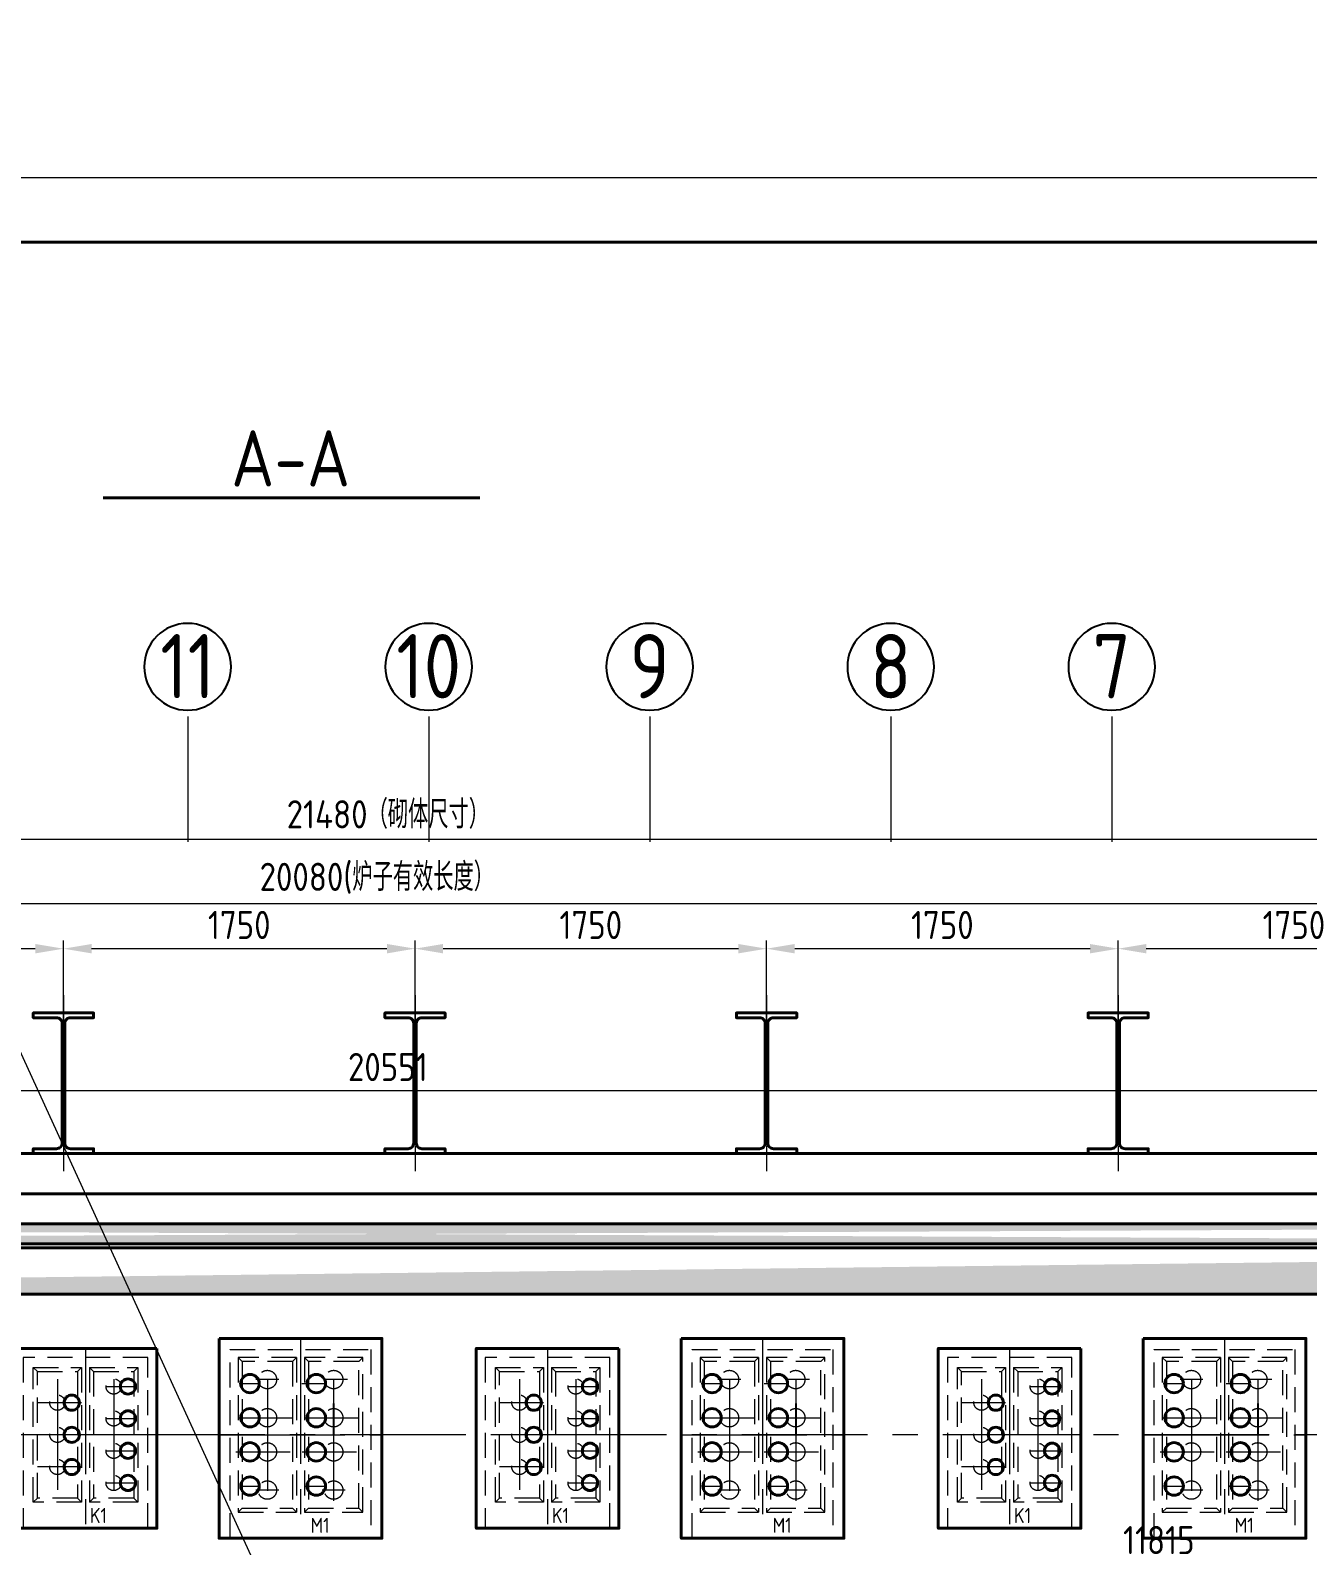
# Model space of a CAD drawing. Header units: millimetres. Extents: x 52110 to 400893, y -153728 to 31997.
# Drawn here: x 177360 to 183718, y -118324 to -110782 of the extents above; entities that cross this region are included whole.
import ezdxf
from ezdxf.enums import TextEntityAlignment as Align

# ---------------------------------------------------------------- set-up
doc = ezdxf.new("R2010")
doc.units = ezdxf.units.MM
doc.header["$LTSCALE"] = 500
doc.linetypes.add('CENTER', pattern=[2, 1.25, -0.25, 0.25, -0.25])
doc.linetypes.add('DASHED2', pattern=[0.375, 0.25, -0.125])
for name, color, linetype, lineweight in [('BIAOZHU', 3, 'Continuous', 25), ('SHI', 7, 'Continuous', 40), ('WEN', 3, 'Continuous', 20), ('XI', 2, 'Continuous', 20), ('XU', 6, 'DASHED2', 20), ('ZHONG', 1, 'CENTER', 20)]:
    doc.layers.add(name, color=color, linetype=linetype, lineweight=lineweight)
doc.styles.add('GB', font='gbenor.shx', dxfattribs={"bigfont": 'gbcbig.shx'})
doc.dimstyles.new('ISO-25$0', dxfattribs={"dimscale": 40, "dimtxt": 3.5, "dimasz": 3.5, "dimexe": 1, "dimexo": 0.2, "dimgap": 1.2, "dimtad": 1, "dimtoh": 1, "dimdec": 1, "dimzin": 9, "dimdsep": 46, "dimtxsty": 'GB', "dimcen": 0, "dimclrd": 3, "dimclre": 3, "dimclrt": 256, "dimadec": 0, "dimazin": 2, "dimtfac": 1, "dimtdec": 1, "dimtix": 1, "dimtmove": 0, "dimatfit": 3, "dimldrblk": 'DOTSMALL', "dimfxl": 0, "dimlwd": -1, "dimlwe": 20, "dimarcsym": 0})

# ---------------------------------------------------------------- blocks, each defined once
blk = doc.blocks.new('dl')
at = {"layer": 'SHI'}
blk.add_lwpolyline([(168935.8, 74025.5), (169085.8, 74025.5), (169085.8, 74049.5), (168970.3, 74049.5, -0.414214), (168942.3, 74077.5), (168942.3, 74673.5, -0.414214), (168970.3, 74701.5), (169085.8, 74701.5), (169085.8, 74725.5), (168935.8, 74725.5), (168785.8, 74725.5), (168785.8, 74701.5), (168901.3, 74701.5, -0.414214), (168929.3, 74673.5), (168929.3, 74077.5, -0.414214), (168901.3, 74049.5), (168785.8, 74049.5), (168785.8, 74025.5)], format="xyb", close=True, dxfattribs=at)
at = {"layer": 'ZHONG'}
blk.add_line((168935.8, 74813), (168935.8, 73934.6), dxfattribs=at)
blk = doc.blocks.new('*D328')
at = {"layer": 'Defpoints', "color": 0}
for p in [(182774.5, -115352.5), (182774.5, -115872), (184524.5, -115872)]:
    blk.add_point(p, dxfattribs=at)
at = {"layer": 'WEN', "color": 3, "linetype": 'ByBlock', "lineweight": 20}
for p, q in [((182774.5, -115864), (182774.5, -115312.5)), ((184524.5, -115864), (184524.5, -115312.5))]:
    blk.add_line(p, q, dxfattribs=at)
at = {"layer": 'WEN', "color": 3, "linetype": 'ByBlock'}
blk.add_line((184384.5, -115352.5), (182914.5, -115352.5), dxfattribs=at)
at = {"layer": 'WEN', "color": 3}
for points in [[(182914.5, -115329.2), (182914.5, -115375.9), (182774.5, -115352.5)], [(184384.5, -115329.2), (184384.5, -115375.9), (184524.5, -115352.5)]]:
    blk.add_solid(points, dxfattribs=at)
at = {"layer": 'WEN', "insert": (183649.5, -115234.5), "char_height": 140, "attachment_point": 5, "style": 'GB'}
blk.add_mtext('1750', dxfattribs=at)
blk = doc.blocks.new('_DotSmall')
at = {"color": 0, "linetype": 'ByBlock', "const_width": 0.5}
blk.add_lwpolyline([(-0.0625, 0, 1), (0.0625, 0, 1)], format="xyb", close=True, dxfattribs=at)
blk = doc.blocks.new('*D329')
at = {"layer": 'Defpoints', "color": 0}
for p in [(181024.5, -115352.5), (181024.5, -115872), (182774.5, -115872)]:
    blk.add_point(p, dxfattribs=at)
at = {"layer": 'WEN', "color": 3, "linetype": 'ByBlock', "lineweight": 20}
for p, q in [((181024.5, -115864), (181024.5, -115312.5)), ((182774.5, -115864), (182774.5, -115312.5))]:
    blk.add_line(p, q, dxfattribs=at)
at = {"layer": 'WEN', "color": 3, "linetype": 'ByBlock'}
blk.add_line((182634.5, -115352.5), (181164.5, -115352.5), dxfattribs=at)
at = {"layer": 'WEN', "color": 3}
for points in [[(181164.5, -115329.2), (181164.5, -115375.9), (181024.5, -115352.5)], [(182634.5, -115329.2), (182634.5, -115375.9), (182774.5, -115352.5)]]:
    blk.add_solid(points, dxfattribs=at)
at = {"layer": 'WEN', "insert": (181899.5, -115234.5), "char_height": 140, "attachment_point": 5, "style": 'GB'}
blk.add_mtext('1750', dxfattribs=at)
blk = doc.blocks.new('*D330')
at = {"layer": 'Defpoints', "color": 0}
for p in [(179274.5, -115352.5), (179274.5, -115872), (181024.5, -115872)]:
    blk.add_point(p, dxfattribs=at)
at = {"layer": 'WEN', "color": 3, "linetype": 'ByBlock', "lineweight": 20}
for p, q in [((179274.5, -115864), (179274.5, -115312.5)), ((181024.5, -115864), (181024.5, -115312.5))]:
    blk.add_line(p, q, dxfattribs=at)
at = {"layer": 'WEN', "color": 3, "linetype": 'ByBlock'}
blk.add_line((180884.5, -115352.5), (179414.5, -115352.5), dxfattribs=at)
at = {"layer": 'WEN', "color": 3}
for points in [[(179414.5, -115329.2), (179414.5, -115375.9), (179274.5, -115352.5)], [(180884.5, -115329.2), (180884.5, -115375.9), (181024.5, -115352.5)]]:
    blk.add_solid(points, dxfattribs=at)
at = {"layer": 'WEN', "insert": (180149.5, -115234.5), "char_height": 140, "attachment_point": 5, "style": 'GB'}
blk.add_mtext('1750', dxfattribs=at)
blk = doc.blocks.new('*D331')
at = {"layer": 'Defpoints', "color": 0}
for p in [(177524.5, -115352.5), (177524.5, -115872), (179274.5, -115872)]:
    blk.add_point(p, dxfattribs=at)
at = {"layer": 'WEN', "color": 3, "linetype": 'ByBlock', "lineweight": 20}
for p, q in [((177524.5, -115864), (177524.5, -115312.5)), ((179274.5, -115864), (179274.5, -115312.5))]:
    blk.add_line(p, q, dxfattribs=at)
at = {"layer": 'WEN', "color": 3, "linetype": 'ByBlock'}
blk.add_line((179134.5, -115352.5), (177664.5, -115352.5), dxfattribs=at)
at = {"layer": 'WEN', "color": 3}
for points in [[(177664.5, -115329.2), (177664.5, -115375.9), (177524.5, -115352.5)], [(179134.5, -115329.2), (179134.5, -115375.9), (179274.5, -115352.5)]]:
    blk.add_solid(points, dxfattribs=at)
at = {"layer": 'WEN', "insert": (178399.5, -115234.5), "char_height": 140, "attachment_point": 5, "style": 'GB'}
blk.add_mtext('1750', dxfattribs=at)
blk = doc.blocks.new('*D332')
at = {"layer": 'Defpoints', "color": 0}
for p in [(175774.5, -115352.5), (175774.5, -115872), (177524.5, -115872)]:
    blk.add_point(p, dxfattribs=at)
at = {"layer": 'WEN', "color": 3, "linetype": 'ByBlock', "lineweight": 20}
for p, q in [((175774.5, -115864), (175774.5, -115312.5)), ((177524.5, -115864), (177524.5, -115312.5))]:
    blk.add_line(p, q, dxfattribs=at)
at = {"layer": 'WEN', "color": 3, "linetype": 'ByBlock'}
blk.add_line((177384.5, -115352.5), (175914.5, -115352.5), dxfattribs=at)
at = {"layer": 'WEN', "color": 3}
for points in [[(175914.5, -115329.2), (175914.5, -115375.9), (175774.5, -115352.5)], [(177384.5, -115329.2), (177384.5, -115375.9), (177524.5, -115352.5)]]:
    blk.add_solid(points, dxfattribs=at)
at = {"layer": 'WEN', "insert": (176649.5, -115234.5), "char_height": 140, "attachment_point": 5, "style": 'GB'}
blk.add_mtext('1750', dxfattribs=at)
blk = doc.blocks.new('*D337')
at = {"layer": 'Defpoints', "color": 0}
for p in [(189879.5, -114807.7), (189879.5, -115361.2), (168399.5, -116822)]:
    blk.add_point(p, dxfattribs=at)
at = {"layer": 'WEN', "color": 3, "linetype": 'ByBlock', "lineweight": 20}
for p, q in [((168399.5, -116814), (168399.5, -114767.7)), ((189879.5, -115353.2), (189879.5, -114767.7))]:
    blk.add_line(p, q, dxfattribs=at)
at = {"layer": 'WEN', "color": 3, "linetype": 'ByBlock'}
blk.add_line((168539.5, -114807.7), (189739.5, -114807.7), dxfattribs=at)
at = {"layer": 'WEN', "color": 3}
for points in [[(168539.5, -114784.4), (168539.5, -114831.1), (168399.5, -114807.7)], [(189739.5, -114784.4), (189739.5, -114831.1), (189879.5, -114807.7)]]:
    blk.add_solid(points, dxfattribs=at)
at = {"layer": 'WEN', "insert": (179139.5, -114685.1), "char_height": 140, "attachment_point": 5, "style": 'GB'}
blk.add_mtext('21480（砌体尺寸）', dxfattribs=at)
blk = doc.blocks.new('*D338')
at = {"layer": 'Defpoints', "color": 0}
for p in [(189124.5, -115126.8), (189124.5, -115126.8), (169044.5, -115436.8)]:
    blk.add_point(p, dxfattribs=at)
at = {"layer": 'WEN', "color": 3, "linetype": 'ByBlock', "lineweight": 20}
for p, q in [((169044.5, -115428.8), (169044.5, -115086.8)), ((189124.5, -115118.8), (189124.5, -115086.8))]:
    blk.add_line(p, q, dxfattribs=at)
at = {"layer": 'WEN', "color": 3, "linetype": 'ByBlock'}
blk.add_line((169184.5, -115126.8), (188984.5, -115126.8), dxfattribs=at)
at = {"layer": 'WEN', "color": 3}
for points in [[(169184.5, -115103.5), (169184.5, -115150.2), (169044.5, -115126.8)], [(188984.5, -115103.5), (188984.5, -115150.2), (189124.5, -115126.8)]]:
    blk.add_solid(points, dxfattribs=at)
at = {"layer": 'WEN', "insert": (179084.5, -115001.9), "char_height": 140, "attachment_point": 5, "style": 'GB'}
blk.add_mtext('20080(炉子有效长度）', dxfattribs=at)
blk = doc.blocks.new('A$C2A9A69C7')
at = {"layer": 'BIAOZHU'}
blk.add_line((570, 670.5), (570, 511.5), dxfattribs=at)
at = {"layer": 'SHI'}
blk.add_lwpolyline([(0, 995), (810, 995), (810, 0), (0, 0)], close=True, dxfattribs=at)
for centre in [(153.8, 770), (483.8, 770), (153.8, 600), (483.8, 600), (153.8, 430), (483.8, 430), (153.8, 260), (483.8, 260)]:
    blk.add_circle(centre, 46, dxfattribs=at)
at = {"layer": 'XU'}
for p, q in [((115, 880), (95, 900)), ((365, 880), (385, 900)), ((365, 880), (365, 150)), ((385, 900), (385, 130)), ((425, 900), (425, 130)), ((445, 880), (425, 900)), ((445, 880), (445, 150)), ((695, 880), (715, 900)), ((115, 150), (95, 130)), ((365, 150), (385, 130)), ((445, 150), (425, 130)), ((695, 150), (715, 130))]:
    blk.add_line(p, q, dxfattribs=at)
for points in [[(55, 0), (55, 940), (755, 940), (755, 0)], [(385, 900), (95, 900), (95, 130), (385, 130)], [(365, 880), (115, 880), (115, 150), (365, 150)], [(425, 130), (715, 130), (715, 900), (425, 900)], [(445, 150), (695, 150), (695, 880), (445, 880)]]:
    blk.add_lwpolyline(points, dxfattribs=at)
for centre in [(240, 790), (570, 790), (240, 600), (570, 600), (240, 430), (570, 430), (240, 240), (570, 240)]:
    blk.add_circle(centre, 46, dxfattribs=at)
at = {"layer": 'ZHONG'}
for p, q in [((405, 995), (405, 0)), ((99.1, 770), (199.8, 770)), ((296.9, 790), (183.1, 790)), ((240, 788.1), (240, 236.9)), ((412.3, 770), (529.8, 770)), ((639.5, 790), (525.7, 790)), ((570, 788.1), (570, 236.9)), ((570, 787.1), (570, 185.9)), ((95, 600), (365, 600)), ((95, 600), (365, 600)), ((425, 600), (695, 600)), ((425, 600), (695, 600)), ((0, 515), (810, 515)), ((83.6, 430), (353.6, 430)), ((413.6, 430), (683.6, 430)), ((101.5, 260), (206, 260)), ((101.5, 260), (206, 260)), ((296.9, 239), (183.1, 239)), ((424.6, 260), (529.1, 260)), ((424.6, 260), (529.1, 260)), ((626.9, 240), (513.1, 240))]:
    blk.add_line(p, q, dxfattribs=at)
at = {"layer": 'BIAOZHU', "style": 'GB'}
blk.add_text('M1', height=75, dxfattribs=at).set_placement((455.5, 27))
blk = doc.blocks.new('A$C7C0231CA')
at = {"layer": 'SHI'}
blk.add_lwpolyline([(710, 895), (0, 895), (0, 0), (710, 0)], close=True, dxfattribs=at)
for centre in [(566.2, 705.5), (286.2, 625), (566.2, 546.5), (286.2, 465), (566.2, 385.5), (286.2, 305), (566.2, 225.5)]:
    blk.add_circle(centre, 38, dxfattribs=at)
at = {"layer": 'XU'}
for p, q in [((665, 850), (45, 850)), ((45, 850), (45, 0)), ((665, 0), (665, 850)), ((115, 780), (95, 800)), ((315, 780), (335, 800)), ((315, 780), (315, 150)), ((335, 800), (335, 130)), ((375, 800), (375, 130)), ((395, 780), (375, 800)), ((395, 780), (395, 150)), ((595, 780), (615, 800)), ((115, 150), (95, 130)), ((315, 150), (335, 130)), ((395, 150), (375, 130)), ((595, 150), (615, 130))]:
    blk.add_line(p, q, dxfattribs=at)
for points in [[(335, 130), (95, 130), (95, 800), (335, 800)], [(315, 150), (115, 150), (115, 780), (315, 780)], [(375, 800), (615, 800), (615, 130), (375, 130)], [(395, 780), (595, 780), (595, 150), (395, 150)]]:
    blk.add_lwpolyline(points, dxfattribs=at)
for centre in [(495, 705.5), (215, 625), (495, 546.5), (215, 465), (495, 385.5), (215, 305), (495, 225.5)]:
    blk.add_circle(centre, 38, dxfattribs=at)
at = {"layer": 'ZHONG'}
for p, q in [((355, 895), (355, 0)), ((215, 741.6), (215, 190.4)), ((455, 705.5), (610, 705.5)), ((495, 742.6), (495, 191.4)), ((335, 625), (115, 625)), ((455, 545.5), (610, 545.5)), ((710, 465), (0, 465)), ((455, 385.5), (610, 385.5)), ((335, 305), (115, 305)), ((455, 225.5), (610, 225.5))]:
    blk.add_line(p, q, dxfattribs=at)
at = {"layer": 'BIAOZHU', "style": 'GB'}
blk.add_text('K1', height=75, dxfattribs=at).set_placement((376.6, 25.9))
blk = doc.blocks.new('序号')
at = {"layer": 'BIAOZHU'}
blk.add_circle((0, -5.4), 5.4, dxfattribs=at)
at = {"layer": 'BIAOZHU', "style": 'GB', "flags": 8}
blk.add_attdef('序号', text='', height=8, dxfattribs=at).set_placement((0, -5.48), align=Align.MIDDLE)
blk = doc.blocks.new('*D945')
at = {"layer": 'Defpoints', "color": 0}
for p in [(168863.5, -116059.5), (168863.5, -117072), (189414.5, -117072)]:
    blk.add_point(p, dxfattribs=at)
at = {"layer": 'WEN', "color": 3, "linetype": 'ByBlock', "lineweight": 20}
for p, q in [((168863.5, -117064), (168863.5, -116019.5)), ((189414.5, -117064), (189414.5, -116019.5))]:
    blk.add_line(p, q, dxfattribs=at)
at = {"layer": 'WEN', "color": 3, "linetype": 'ByBlock'}
blk.add_line((189274.5, -116059.5), (169003.5, -116059.5), dxfattribs=at)
at = {"layer": 'WEN', "color": 3}
for points in [[(169003.5, -116036.2), (169003.5, -116082.9), (168863.5, -116059.5)], [(189274.5, -116036.2), (189274.5, -116082.9), (189414.5, -116059.5)]]:
    blk.add_solid(points, dxfattribs=at)
at = {"layer": 'WEN', "insert": (179139, -115941.5), "char_height": 140, "attachment_point": 5, "style": 'GB'}
blk.add_mtext('20551', dxfattribs=at)
blk = doc.blocks.new('*D1050')
at = {"layer": 'Defpoints', "color": 0}
for p in [(188884.5, -118413.9), (177069.5, -118672), (188884.5, -118677)]:
    blk.add_point(p, dxfattribs=at)
at = {"layer": 'WEN', "color": 3, "linetype": 'ByBlock', "lineweight": 20}
for p, q in [((177069.5, -118664), (177069.5, -118373.9)), ((188884.5, -118669), (188884.5, -118373.9))]:
    blk.add_line(p, q, dxfattribs=at)
at = {"layer": 'WEN', "color": 3, "linetype": 'ByBlock'}
blk.add_line((177209.5, -118413.9), (188744.5, -118413.9), dxfattribs=at)
at = {"layer": 'WEN', "color": 3}
for points in [[(177209.5, -118390.6), (177209.5, -118437.2), (177069.5, -118413.9)], [(188744.5, -118390.6), (188744.5, -118437.2), (188884.5, -118413.9)]]:
    blk.add_solid(points, dxfattribs=at)
at = {"layer": 'WEN', "insert": (182977, -118295.9), "char_height": 140, "attachment_point": 5, "style": 'GB'}
blk.add_mtext('11815', dxfattribs=at)

msp = doc.modelspace()

# ---------------------------------------------------------------- hatches: boundary and pattern name
at = {"layer": 'WEN'}
h = msp.add_hatch(dxfattribs=at)
h.set_pattern_fill('HEX', color=256, scale=10, style=0)
h.set_pattern_definition([(0, (-3e-11, -100591.58), (0, 54.9926), [31.75, -63.5]), (120, (-3e-11, -100591.58), (-47.624989, -27.4963), [31.75, -63.5]), (60, (31.75, -100591.58), (-47.624989, 27.4963), [31.75, -63.5])])
edge = h.paths.add_edge_path()
edge.add_line((189518.50201, -116822.02732), (168739.50201, -116822.02732))
edge.add_line((189879.50201, -116722.02732), (168689.50201, -116722.02732))
h = msp.add_hatch(dxfattribs=at)
h.set_pattern_fill('CROSS', color=256, scale=8, style=0)
h.set_pattern_definition([(0, (-3e-11, -100591.583), (50.8, 50.8), [25.4, -76.2]), (90, (12.7, -100604.283), (-50.8, 50.8), [25.4, -76.2])])
edge = h.paths.add_edge_path()
edge.add_line((189584.50201, -117072.02732), (168689.50201, -117072.02732))
edge.add_line((168689.50201, -116842.02732), (168689.50201, -117092.02732))
edge.add_line((189584.50201, -116842.02732), (168689.50201, -116842.02732))
edge.add_line((189584.50201, -117072.02732), (189584.50201, -116842.02732))

# ---------------------------------------------------------------- linework, layer by layer
at = {"layer": 'SHI'}
msp.add_line((177721.47778, -113109.02045), (179597.07175, -113109.02045), dxfattribs=at)
at = {"layer": 'SHI', "linetype": 'Continuous'}
for p, q in [((168143.50201, -116372.02732), (190134.50201, -116372.02732)), ((168143.50201, -116572.02732), (189879.50201, -116572.02732)), ((189879.50201, -116722.02732), (168689.50201, -116722.02732)), ((189518.50201, -116822.02732), (168739.50201, -116822.02732)), ((189584.50201, -116842.02732), (168689.50201, -116842.02732)), ((189584.50201, -117072.02732), (168689.50201, -117072.02732))]:
    msp.add_line(p, q, dxfattribs=at)
at = {"layer": 'SHI'}
msp.add_lwpolyline([(163813.21724, -130203.75652), (194341.21724, -130203.75652), (194341.21724, -111835.75652), (163813.21724, -111835.75652)], close=True, dxfattribs=at)
at = {"layer": 'WEN'}
msp.add_line((161021.21724, -80327.36544), (194661.21724, -153727.79607), dxfattribs=at)
at = {"layer": 'XI'}
msp.add_lwpolyline([(163013.21724, -130523.75652), (194661.21724, -130523.75652), (194661.21724, -111515.75652), (163013.21724, -111515.75652)], close=True, dxfattribs=at)
at = {"layer": 'ZHONG'}
for p, q in [((178144.50201, -114821.12793), (178144.50201, -114172.6085)), ((179344.50201, -114821.12793), (179344.50201, -114172.6085)), ((180444.50201, -114821.12793), (180444.50201, -114172.6085)), ((181644.50201, -114821.12793), (181644.50201, -114172.6085)), ((182744.50201, -114821.12793), (182744.50201, -114172.6085))]:
    msp.add_line(p, q, dxfattribs=at)
at = {"layer": 'ZHONG', "color": 1}
msp.add_line((188526.85352, -117772.02067), (164734.12963, -117772.02067), dxfattribs=at)

# ---------------------------------------------------------------- block references
at = {"layer": 'SHI'}
ref = msp.add_blockref('序号', (178142.65178, -114165.65591), dxfattribs=dict(at, xscale=-40, yscale=40, zscale=40, rotation=180))
ref.add_attrib('序号', '11', dxfattribs={"layer": 'BIAOZHU', "height": 320, "style": 'GB', "flags": 8}).set_placement((178142.65178, -113946.52001), align=Align.MIDDLE)
ref = msp.add_blockref('序号', (179342.65178, -114165.65591), dxfattribs=dict(at, xscale=-40, yscale=40, zscale=40, rotation=180))
ref.add_attrib('序号', '10', dxfattribs={"layer": 'BIAOZHU', "height": 320, "style": 'GB', "flags": 8}).set_placement((179342.65178, -113946.52001), align=Align.MIDDLE)
ref = msp.add_blockref('序号', (180442.65178, -114165.65591), dxfattribs=dict(at, xscale=-40, yscale=40, zscale=40, rotation=180))
ref.add_attrib('序号', '9', dxfattribs={"layer": 'BIAOZHU', "height": 320, "style": 'GB', "flags": 8}).set_placement((180442.65178, -113946.52001), align=Align.MIDDLE)
ref = msp.add_blockref('序号', (181642.65178, -114165.65591), dxfattribs=dict(at, xscale=-40, yscale=40, zscale=40, rotation=180))
ref.add_attrib('序号', '8', dxfattribs={"layer": 'BIAOZHU', "height": 320, "style": 'GB', "flags": 8}).set_placement((181642.65178, -113946.52001), align=Align.MIDDLE)
ref = msp.add_blockref('序号', (182742.65178, -114165.65591), dxfattribs=dict(at, xscale=-40, yscale=40, zscale=40, rotation=180))
ref.add_attrib('序号', '7', dxfattribs={"layer": 'BIAOZHU', "height": 320, "style": 'GB', "flags": 8}).set_placement((182742.65178, -113946.52001), align=Align.MIDDLE)
for p in [(8588.73611, -190397.49378), (10338.73611, -190397.49378), (12088.73611, -190397.49378), (13838.73611, -190397.49378)]:
    msp.add_blockref('dl', p, dxfattribs=at)
at = {"layer": 'WEN'}
for name, p in [('A$C7C0231CA', (177279.50565, -118237.02059)), ('A$C2A9A69C7', (178299.50526, -118287.02063)), ('A$C7C0231CA', (179579.50565, -118237.02059)), ('A$C2A9A69C7', (180599.50526, -118287.02063)), ('A$C7C0231CA', (181879.50565, -118237.02059)), ('A$C2A9A69C7', (182899.50526, -118287.02063))]:
    msp.add_blockref(name, p, dxfattribs=at)

# ---------------------------------------------------------------- texts
at = {"layer": 'WEN', "style": 'GB'}
msp.add_text('A-A', height=280, dxfattribs=at).set_placement((178655.5596, -112912.35378), align=Align.MIDDLE)

# ---------------------------------------------------------------- dimensions: what is measured, and where the dimension line sits
at = {"layer": 'WEN'}
for base, p1, p2, text, picture, middle in [((189879.50201, -114807.73891), (168399.50201, -116822.02732), (189879.50201, -115361.21658), '<>（砌体尺寸）', '*D337', (179139.50201, -114685.10656)), ((189124.50201, -115126.8491), (169044.50201, -115436.84939), (189124.50201, -115126.8491), '<>(炉子有效长度）', '*D338', (179084.50201, -115001.90057))]:
    dim = msp.add_linear_dim(base=base, p1=p1, p2=p2, text=text, dimstyle='ISO-25$0', override={"dimatfit": 0, "dimfxl": 1.8}, dxfattribs=at)
    dim.commit()
    dim.dimension.update_dxf_attribs({"geometry": picture, "text_midpoint": middle})
for base, p1, p2, override, picture, middle in [((175774.50201, -115352.53323), (177524.50201, -115872.02732), (175774.50201, -115872.02732), {"dimatfit": 0, "dimfxl": 1.8}, '*D332', (176649.50201, -115234.53323)), ((177524.50201, -115352.53323), (179274.50201, -115872.02732), (177524.50201, -115872.02732), {"dimatfit": 0, "dimfxl": 1.8}, '*D331', (178399.50201, -115234.53323)), ((179274.50201, -115352.53323), (181024.50201, -115872.02732), (179274.50201, -115872.02732), {"dimatfit": 0, "dimfxl": 1.8}, '*D330', (180149.50201, -115234.53323)), ((181024.50201, -115352.53323), (182774.50201, -115872.02732), (181024.50201, -115872.02732), {"dimatfit": 0, "dimfxl": 1.8}, '*D329', (181899.50201, -115234.53323)), ((182774.50201, -115352.53323), (184524.50201, -115872.02732), (182774.50201, -115872.02732), {"dimatfit": 0, "dimfxl": 1.8}, '*D328', (183649.50201, -115234.53323)), ((168863.50201, -116059.54202), (189414.50201, -117072.02732), (168863.50201, -117072.02732), {"dimatfit": 0, "dimfxl": 1.25}, '*D945', (179139.00201, -115941.54202)), ((188884.50201, -118413.88747), (177069.50201, -118672.02067), (188884.50201, -118677.02067), {"dimatfit": 0, "dimfxl": 1.25}, '*D1050', (182977.00201, -118295.88747))]:
    dim = msp.add_linear_dim(base=base, p1=p1, p2=p2, dimstyle='ISO-25$0', override=override, dxfattribs=at)
    dim.commit()
    dim.dimension.update_dxf_attribs({"geometry": picture, "text_midpoint": middle})

doc.saveas('drawing.dxf')
